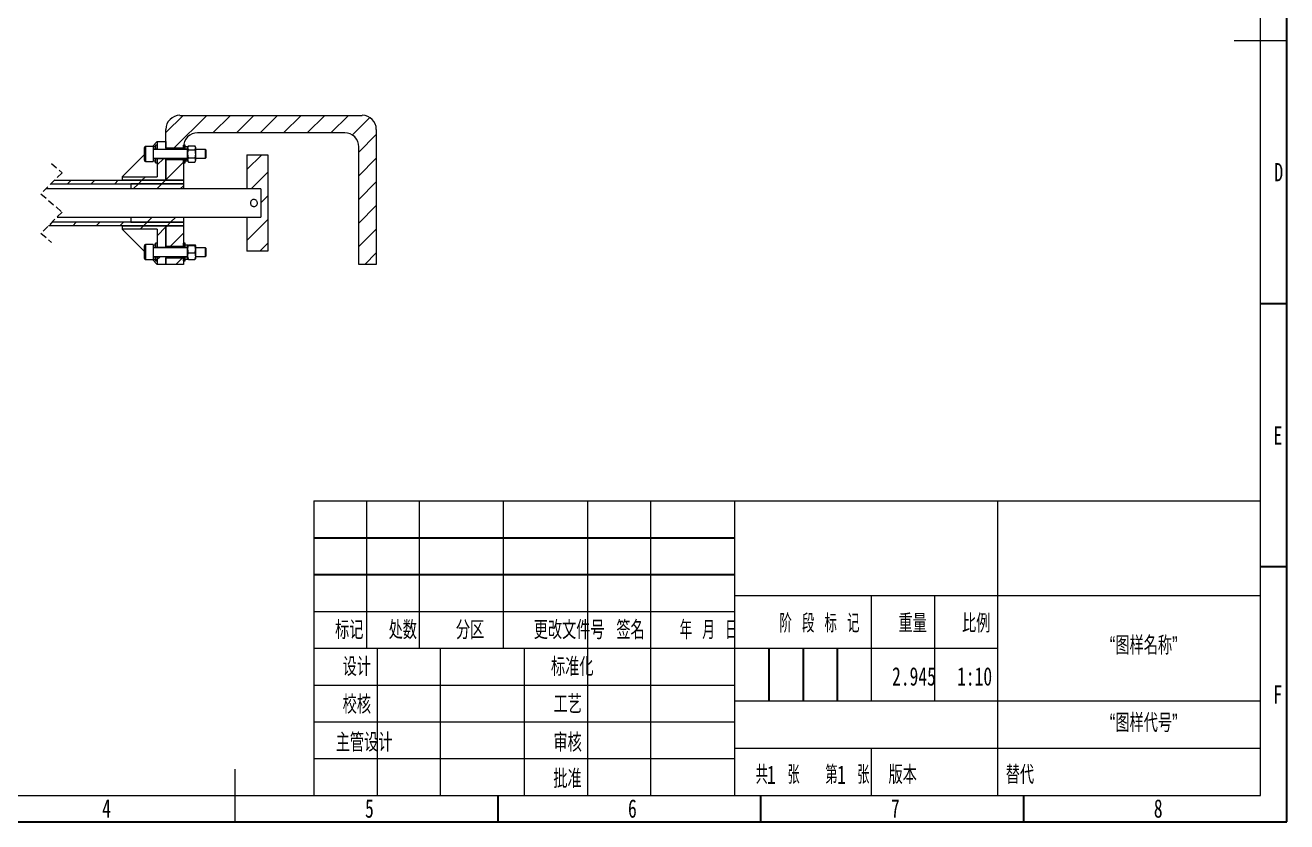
# Paper-space layout '装配图' of a CAD drawing. Header units: millimetres. Extents: x 0 to 420, y 0 to 297.
# Drawn here: x 180.1 to 420, y 0 to 151.5 of the extents above; entities that cross this region are included whole.
import ezdxf

# ---------------------------------------------------------------- set-up
doc = ezdxf.new("R2010")
doc.units = ezdxf.units.MM
doc.linetypes.add('HIDDEN', pattern=[1.905, 1.27, -0.635])
for name, color, linetype in [('10', 7, 'Continuous'), ('5', 7, 'Continuous'), ('9', 7, 'Continuous'), ('SLD-0', 7, 'Continuous')]:
    doc.layers.add(name, color=color, linetype=linetype)
doc.styles.add('SLDTEXTSTYLE0', font='TXT', dxfattribs={"width": 0.7, "bigfont": 'bigfont'})
doc.styles.add('SLDTEXTSTYLE1', font='TXT', dxfattribs={"width": 0.62, "bigfont": 'bigfont'})
doc.styles.add('SLDTEXTSTYLE2', font='TXT', dxfattribs={"width": 0.614286, "bigfont": 'bigfont'})
doc.styles.add('SLDTEXTSTYLE3', font='TXT', dxfattribs={"width": 0.6, "bigfont": 'bigfont'})
doc.styles.add('SLDTEXTSTYLE4', font='TXT', dxfattribs={"width": 0.7})

# ---------------------------------------------------------------- blocks, each defined once
blk = doc.blocks.new('SW_HATCH_2')
at = {"color": 0, "linetype": 'Continuous', "lineweight": 0}
for p, q in [((-17.84, 22.57), (-14.58, 25.83)), ((-16.34, 19.58), (-10.09, 25.83)), ((-8.93, 22.5), (-5.6, 25.83)), ((-4.44, 22.5), (-1.11, 25.83)), ((0.05, 22.5), (3.38, 25.83)), ((4.54, 22.5), (7.87, 25.83)), ((9.03, 22.5), (12.36, 25.83)), ((13.52, 22.5), (16.85, 25.83)), ((17.59, 22.08), (20.93, 25.42)), ((-136.92, 20.51), (-134.93, 22.5)), ((-132.44, 20.5), (-130.44, 22.5)), ((-127.95, 20.5), (-125.95, 22.5)), ((-123.46, 20.5), (-121.46, 22.5)), ((-118.97, 20.5), (-116.97, 22.5)), ((-114.48, 20.5), (-112.48, 22.5)), ((-109.99, 20.5), (-107.99, 22.5)), ((-105.5, 20.5), (-103.5, 22.5)), ((-101.01, 20.5), (-99.01, 22.5)), ((-96.52, 20.5), (-94.52, 22.5)), ((-92.03, 20.5), (-90.03, 22.5)), ((-87.54, 20.5), (-85.54, 22.5)), ((-83.05, 20.5), (-81.05, 22.5)), ((-78.56, 20.5), (-76.56, 22.5)), ((-74.07, 20.5), (-72.07, 22.5)), ((18.83, 18.83), (22.16, 22.16)), ((-70.48, 19.6), (-70.26, 19.82)), ((-70.26, 19.82), (-69.25, 20.83)), ((-70.26, 15.33), (-68.59, 17)), ((-68.59, 17), (-68.16, 17.43)), ((-19.51, 16.42), (-18.34, 17.58)), ((-17.84, 13.59), (-14.51, 16.93)), ((-14.51, 16.93), (-14.17, 17.26)), ((-14.17, 17.26), (-13.83, 17.6)), ((-2.45, 15.51), (0.37, 18.33)), ((18.83, 14.34), (22.16, 17.67)), ((-136.92, 16.02), (-136.78, 16.17)), ((-93.84, 14.21), (-93.04, 15.01)), ((-72.09, 13.5), (-70.26, 15.33)), ((-1.64, 11.83), (1.55, 15.02)), ((-136.62, 11.83), (-134.92, 13.53)), ((-72.26, 13.33), (-72.09, 13.5)), ((-69.27, 11.83), (-68.27, 12.83)), ((-68.27, 12.83), (-67.6, 13.5)), ((-67.6, 13.5), (-66.93, 14.17)), ((-64.78, 11.83), (-63.78, 12.83)), ((-63.78, 12.83), (-63.11, 13.5)), ((-63.11, 13.5), (-62.44, 14.17)), ((-59.29, 12.83), (-58.62, 13.5)), ((-54.8, 12.83), (-54.13, 13.5)), ((-50.31, 12.83), (-49.64, 13.5)), ((-36.56, 12.83), (-35.89, 13.5)), ((-32.07, 12.83), (-31.4, 13.5)), ((-27.58, 12.83), (-26.91, 13.5)), ((-24.09, 11.83), (-23.09, 12.83)), ((-23.09, 12.83), (-22.42, 13.5)), ((-22.42, 13.5), (-21.75, 14.17)), ((-19.6, 11.83), (-18.6, 12.83)), ((-18.6, 12.83), (-17.93, 13.5)), ((-17.93, 13.5), (-17.84, 13.59)), ((-15.11, 11.83), (-14.51, 12.44)), ((18.83, 9.85), (22.16, 13.18)), ((0.22, 9.2), (1.55, 10.53)), ((-114.35, 7.17), (-114.09, 7.42)), ((18.83, 5.36), (22.16, 8.69)), ((-122.67, 3.33), (-120.5, 5.5)), ((-115.09, 6.42), (-114.42, 7.09)), ((-114.86, 2.17), (-111.52, 5.5)), ((-111.51, 5.51), (-110.86, 6.16)), ((-72.26, 4.35), (-71.78, 4.83)), ((-71.78, 4.83), (-71.11, 5.5)), ((-71.11, 5.5), (-70.11, 6.5)), ((-67.95, 4.17), (-67.29, 4.83)), ((-67.29, 4.83), (-66.62, 5.5)), ((-66.62, 5.5), (-65.62, 6.5)), ((-63.46, 4.17), (-62.8, 4.83)), ((-62.8, 4.83), (-62.13, 5.5)), ((-62.13, 5.5), (-61.59, 6.04)), ((-58.31, 4.83), (-57.64, 5.5)), ((-53.82, 4.83), (-53.15, 5.5)), ((-40.07, 4.83), (-39.4, 5.5)), ((-35.58, 4.83), (-34.91, 5.5)), ((-31.09, 4.83), (-30.42, 5.5)), ((-26.6, 4.83), (-25.93, 5.5)), ((-22.77, 4.17), (-22.11, 4.83)), ((-22.11, 4.83), (-21.44, 5.5)), ((-21.44, 5.5), (-20.44, 6.5)), ((-17.84, 4.61), (-17.62, 4.83)), ((-17.62, 4.83), (-16.95, 5.5)), ((-16.95, 5.5), (-15.95, 6.5)), ((-2.45, 2.04), (1.55, 6.04)), ((-136.92, 2.55), (-134.92, 4.55)), ((-119.35, 2.17), (-119.09, 2.42)), ((-70.26, 1.86), (-68.59, 3.53)), ((-19.51, 2.95), (-17.84, 4.61)), ((-17.04, 0.92), (-14.51, 3.46)), ((18.83, 0.87), (22.16, 4.2)), ((-136.92, -1.94), (-134.92, 0.06)), ((-111.02, 1.51), (-110.85, 1.69)), ((-71.19, 0.93), (-70.26, 1.86)), ((0, 0), (1.55, 1.55)), ((-134.66, -4.17), (-132.66, -2.17)), ((-130.17, -4.17), (-128.17, -2.17)), ((-125.68, -4.17), (-123.68, -2.17)), ((-113.7, -1.17), (-113.26, -0.72)), ((-113.26, -0.72), (-113.03, -0.5)), ((-112.21, -4.17), (-110.21, -2.17)), ((-107.72, -4.17), (-105.72, -2.17)), ((-103.23, -4.17), (-101.23, -2.17)), ((-98.74, -4.17), (-96.74, -2.17)), ((-94.25, -4.17), (-92.25, -2.17)), ((-89.76, -4.17), (-87.76, -2.17)), ((-85.27, -4.17), (-83.27, -2.17)), ((-80.78, -4.17), (-78.78, -2.17)), ((-76.29, -4.17), (-74.29, -2.17)), ((-70.13, -2.5), (-68.9, -1.27)), ((-19.79, -1.83), (-19.51, -1.54)), ((-19.51, -1.54), (-19.04, -1.08)), ((-15.97, -2.5), (-14.72, -1.25)), ((19.95, -2.5), (22.16, -0.29)), ((-123.19, -6.17), (-121.26, -4.23)), ((-114.21, -6.17), (-112.21, -4.17)), ((-71.8, -4.17), (-70.26, -2.63)), ((-109.72, -6.17), (-109.59, -6.04)), ((-121.42, -8.89), (-121.03, -8.5)), ((-114.05, -10.5), (-113.42, -9.87))]:
    blk.add_line(p, q, dxfattribs=at)

psp = doc.layouts.new('装配图')

# ---------------------------------------------------------------- linework, layer by layer
at = {"color": 7, "linetype": 'Continuous', "lineweight": 15}
for p, q in [((209.51, 134.33), (244.18, 134.33)), ((206.85, 128.08), (206.85, 131.67)), ((240.85, 131), (212.85, 131)), ((246.85, 131.67), (246.85, 106)), ((202.75, 125.79), (202.75, 128.21)), ((204.41, 128.42), (202.96, 128.42)), ((205.18, 129.33), (204.26, 128.42)), ((204.41, 128.42), (204.41, 125.58)), ((204.85, 128.33), (204.41, 128.33)), ((204.85, 127.9), (204.41, 127.9)), ((210.95, 127.83), (204.41, 127.83)), ((205.18, 128.67), (204.85, 128.67)), ((204.85, 127.88), (204.85, 128.67)), ((204.85, 127.9), (204.85, 128.33)), ((205.18, 127.88), (204.85, 127.88)), ((204.85, 127.83), (204.85, 127.88)), ((205.18, 129.33), (206.85, 129.33)), ((205.18, 129.33), (205.18, 127.92)), ((205.18, 127.88), (205.18, 128.67)), ((205.18, 127.92), (206.85, 127.92)), ((205.18, 127.83), (205.18, 127.88)), ((206.85, 129.33), (206.85, 127.92)), ((210.18, 128.08), (206.85, 128.08)), ((206.85, 127.92), (206.85, 127.83)), ((210.51, 128.67), (210.18, 128.67)), ((210.18, 127.88), (210.18, 128.67)), ((210.18, 128.33), (210.18, 128.08)), ((210.51, 127.88), (210.18, 127.88)), ((210.18, 127.83), (210.18, 127.88)), ((210.51, 127.88), (210.51, 128.67)), ((210.51, 127.9), (210.51, 128.33)), ((210.95, 128.33), (210.51, 128.33)), ((210.95, 127.9), (210.51, 127.9)), ((210.51, 127.83), (210.51, 127.88)), ((211.14, 128.54), (210.95, 128.21)), ((210.95, 128.21), (210.95, 128.33)), ((210.95, 125.79), (210.95, 128.21)), ((211.14, 128.54), (212.32, 128.54)), ((211.14, 127.77), (212.32, 127.77)), ((212.51, 128.21), (212.32, 128.54)), ((212.51, 125.79), (212.51, 128.21)), ((214.35, 127.83), (212.51, 127.83)), ((214.41, 127.77), (214.35, 127.83)), ((214.35, 126.17), (214.35, 127.83)), ((214.41, 127.77), (214.41, 126.23)), ((243.51, 106), (243.51, 128.33)), ((202.75, 126.9), (198.51, 122.67)), ((202.96, 125.58), (204.41, 125.58)), ((204.41, 126.17), (210.95, 126.17)), ((204.41, 126.1), (204.85, 126.1)), ((204.41, 125.67), (204.85, 125.67)), ((204.85, 126.12), (204.85, 126.17)), ((204.85, 126.12), (205.18, 126.12)), ((204.85, 125.33), (204.85, 126.12)), ((204.85, 125.67), (204.85, 126.1)), ((204.85, 125.33), (205.18, 125.33)), ((205.18, 126.12), (205.18, 126.17)), ((205.18, 125.33), (205.18, 126.12)), ((206.85, 126.08), (205.18, 126.08)), ((205.18, 126.08), (205.18, 122.67)), ((206.85, 126.17), (206.85, 126.08)), ((206.85, 126.08), (206.85, 122)), ((206.85, 125.92), (210.18, 125.92)), ((206.85, 122), (206.85, 125.92)), ((210.18, 126.12), (210.18, 126.17)), ((210.18, 126.12), (210.51, 126.12)), ((210.18, 125.33), (210.18, 126.12)), ((210.18, 125.92), (210.18, 122)), ((210.18, 125.33), (210.51, 125.33)), ((210.51, 126.12), (210.51, 126.17)), ((210.51, 125.33), (210.51, 126.12)), ((210.51, 126.1), (210.95, 126.1)), ((210.51, 125.67), (210.51, 126.1)), ((210.51, 125.67), (210.95, 125.67)), ((210.95, 125.79), (211.14, 125.46)), ((210.95, 125.67), (210.95, 125.79)), ((211.14, 126.23), (212.32, 126.23)), ((211.14, 125.46), (212.32, 125.46)), ((212.32, 125.46), (212.51, 125.79)), ((212.51, 126.17), (214.35, 126.17)), ((214.35, 126.17), (214.41, 126.23)), ((222.23, 126.83), (222.23, 120.33)), ((222.23, 126.83), (226.23, 126.83)), ((226.23, 126.83), (226.23, 108.5)), ((198.51, 122.67), (198.51, 122)), ((198.51, 122.67), (205.18, 122.67)), ((224.9, 120.33), (184, 120.33)), ((185, 121.33), (210.18, 121.33)), ((185.66, 122), (210.18, 122)), ((206.85, 122), (198.51, 122)), ((210.18, 121.33), (200.18, 121.33)), ((200.18, 121.33), (200.18, 120.33)), ((210.18, 120.33), (200.18, 120.33)), ((210.18, 122), (206.85, 122)), ((210.18, 122), (210.18, 121.33)), ((210.18, 121.33), (210.18, 120.33)), ((224.9, 120.33), (222.23, 120.33)), ((224.9, 120.33), (224.9, 115)), ((210.18, 113.33), (184.5, 113.33)), ((210.18, 114), (185.17, 114)), ((186.17, 115), (224.9, 115)), ((198.51, 113.33), (206.85, 113.33)), ((198.51, 113.33), (198.51, 112.67)), ((200.18, 115), (210.18, 115)), ((200.18, 115), (200.18, 114)), ((200.18, 114), (210.18, 114)), ((206.85, 113.33), (206.85, 109.25)), ((206.85, 113.33), (210.18, 113.33)), ((206.85, 109.42), (206.85, 113.33)), ((210.18, 115), (210.18, 114)), ((210.18, 114), (210.18, 113.33)), ((210.18, 113.33), (210.18, 109.42)), ((222.23, 115), (222.23, 108.5)), ((222.23, 115), (224.9, 115)), ((205.18, 112.67), (198.51, 112.67)), ((198.51, 112.67), (202.75, 108.43)), ((205.18, 112.67), (205.18, 109.25)), ((202.75, 107.12), (202.75, 109.54)), ((204.41, 109.75), (202.96, 109.75)), ((204.41, 109.75), (204.41, 106.92)), ((204.85, 109.67), (204.41, 109.67)), ((204.85, 109.23), (204.41, 109.23)), ((210.95, 109.17), (204.41, 109.17)), ((204.85, 109.22), (204.85, 110)), ((205.18, 110), (204.85, 110)), ((204.85, 109.23), (204.85, 109.67)), ((205.18, 109.22), (204.85, 109.22)), ((204.85, 109.17), (204.85, 109.22)), ((205.18, 109.22), (205.18, 110)), ((205.18, 109.25), (206.85, 109.25)), ((205.18, 109.17), (205.18, 109.22)), ((210.18, 109.42), (206.85, 109.42)), ((206.85, 109.25), (206.85, 109.17)), ((210.51, 110), (210.18, 110)), ((210.18, 109.22), (210.18, 110)), ((210.51, 109.22), (210.18, 109.22)), ((210.18, 109.17), (210.18, 109.22)), ((210.51, 109.22), (210.51, 110)), ((210.51, 109.23), (210.51, 109.67)), ((210.95, 109.67), (210.51, 109.67)), ((210.95, 109.23), (210.51, 109.23)), ((210.51, 109.17), (210.51, 109.22)), ((211.02, 109.67), (210.95, 109.54)), ((210.95, 109.54), (210.95, 109.67)), ((210.95, 107.12), (210.95, 109.54)), ((211.14, 109.73), (212.32, 109.73)), ((211.14, 109.59), (212.32, 109.59)), ((211.14, 108.2), (212.32, 108.2)), ((212.51, 109.54), (212.43, 109.68)), ((212.51, 107.12), (212.51, 109.54)), ((214.35, 109.17), (212.51, 109.17)), ((214.41, 109.1), (214.35, 109.17)), ((214.35, 107.5), (214.35, 109.17)), ((214.41, 109.1), (214.41, 107.57)), ((226.23, 108.5), (222.23, 108.5)), ((202.96, 106.92), (204.41, 106.92)), ((204.26, 106.92), (205.18, 106)), ((204.41, 107.5), (210.95, 107.5)), ((204.41, 107.43), (204.85, 107.43)), ((204.41, 107), (204.85, 107)), ((204.85, 107.45), (204.85, 107.5)), ((204.85, 107.45), (205.18, 107.45)), ((204.85, 106.67), (204.85, 107.45)), ((204.85, 107), (204.85, 107.43)), ((204.85, 106.67), (205.18, 106.67)), ((205.18, 107.45), (205.18, 107.5)), ((205.18, 106.67), (205.18, 107.45)), ((206.85, 107.42), (205.18, 107.42)), ((205.18, 107.42), (205.18, 106)), ((206.85, 106), (205.18, 106)), ((206.85, 107.5), (206.85, 107.42)), ((206.85, 107.42), (206.85, 106)), ((206.85, 107.25), (210.18, 107.25)), ((206.85, 106), (206.85, 107.25)), ((210.18, 106), (206.85, 106)), ((210.18, 107.45), (210.18, 107.5)), ((210.18, 107.45), (210.51, 107.45)), ((210.18, 106.67), (210.18, 107.45)), ((210.18, 107.25), (210.18, 106)), ((210.18, 106.67), (210.51, 106.67)), ((210.51, 107.45), (210.51, 107.5)), ((210.51, 106.67), (210.51, 107.45)), ((210.51, 107.43), (210.95, 107.43)), ((210.51, 107), (210.51, 107.43)), ((210.51, 107), (210.95, 107)), ((210.95, 107.12), (211.02, 106.99)), ((210.95, 107), (210.95, 107.12)), ((211.03, 106.99), (211.14, 106.94)), ((211.14, 106.94), (212.32, 106.94)), ((212.32, 106.94), (212.42, 106.99)), ((212.43, 106.99), (212.51, 107.12)), ((212.51, 107.5), (214.35, 107.5)), ((214.35, 107.5), (214.41, 107.57)), ((246.85, 106), (243.51, 106))]:
    psp.add_line(p, q, dxfattribs=at)
at = {"color": 8, "linetype": 'Continuous', "lineweight": 15}
for p, q in [((202.96, 128.42), (202.96, 125.58)), ((202.96, 109.75), (202.96, 106.92))]:
    psp.add_line(p, q, dxfattribs=at)
at = {"color": 7, "linetype": 'HIDDEN', "lineweight": 0}
for p, q in [((185.08, 125.17), (187.08, 123.42)), ((187.08, 123.42), (183.08, 119.42)), ((183.08, 119.42), (187.08, 115.91)), ((187.08, 115.91), (183.08, 111.91)), ((183.08, 111.91), (185.08, 110.16))]:
    psp.add_line(p, q, dxfattribs=at)
at = {"color": 7, "linetype": 'Continuous', "lineweight": 15}
for centre, radius, start, end in [((209.51, 131.67), 2.67, 89.9995, 180.0004), ((244.18, 131.67), 2.67, 0.0004, 89.9997), ((212.85, 128.33), 2.67, 89.9996, 180.0003), ((240.85, 128.33), 2.67, 0.0004, 89.9997), ((202.96, 128.21), 0.208, 89.9966, 180.0021), ((202.96, 125.79), 0.208, 179.9979, 270.0034), ((202.96, 109.54), 0.208, 89.9966, 180.0021), ((202.96, 107.12), 0.208, 179.9979, 270.0034)]:
    psp.add_arc(centre, radius, start, end, dxfattribs=at)
for points, knots in [([(211.14, 126.23), (211.12, 126.3), (211.03, 126.62), (210.99, 127.15), (211.09, 127.59), (211.14, 127.77)], [0, 0, 0, 0, 0.134092, 0.637869, 1, 1, 1, 1]), ([(211.14, 127.77), (211.08, 127.91), (210.96, 128.17), (211.08, 128.42), (211.14, 128.54)], [0, 0, 0, 0, 0.532448, 1, 1, 1, 1]), ([(212.32, 128.54), (212.38, 128.4), (212.5, 128.14), (212.38, 127.89), (212.32, 127.77)], [0, 0, 0, 0, 0.532448, 1, 1, 1, 1]), ([(212.32, 127.77), (212.37, 127.59), (212.47, 127.15), (212.43, 126.62), (212.34, 126.3), (212.32, 126.23)], [0, 0, 0, 0, 0.362131, 0.865908, 1, 1, 1, 1]), ([(211.14, 125.46), (211.08, 125.6), (210.96, 125.86), (211.08, 126.11), (211.14, 126.23)], [0, 0, 0, 0, 0.5324477, 1, 1, 1, 1]), ([(212.32, 126.23), (212.38, 126.09), (212.5, 125.83), (212.38, 125.58), (212.32, 125.46)], [0, 0, 0, 0, 0.532448, 1, 1, 1, 1]), ([(223.75, 117.03), (223.69, 117.01), (223.56, 116.99), (223.35, 117.02), (223.15, 117.13), (223, 117.3), (222.91, 117.51), (222.89, 117.73), (222.95, 117.95), (223.08, 118.13), (223.26, 118.27), (223.47, 118.34), (223.7, 118.33), (223.91, 118.25), (224.08, 118.11), (224.2, 117.92), (224.25, 117.69), (224.22, 117.47), (224.12, 117.27), (223.96, 117.11), (223.82, 117.05), (223.75, 117.03)], [0, 0, 0, 0, 0.044205, 0.096902, 0.149313, 0.20265, 0.256916, 0.310281, 0.362378, 0.41471, 0.468426, 0.522634, 0.575541, 0.627418, 0.680111, 0.734189, 0.788117, 0.84063, 0.892647, 0.945764, 1, 1, 1, 1]), ([(211.14, 109.59), (211.06, 109.62), (210.98, 109.65), (211.03, 109.67), (211.03, 109.67)], [0, 0, 0, 0, 0.924852, 1, 1, 1, 1]), ([(211.14, 106.94), (211.12, 106.99), (211.03, 107.25), (210.99, 107.69), (211.09, 108.05), (211.14, 108.2)], [0, 0, 0, 0, 0.13532, 0.636748, 1, 1, 1, 1]), ([(211.14, 108.2), (211.08, 108.45), (210.96, 108.92), (211.08, 109.38), (211.14, 109.59)], [0, 0, 0, 0, 0.534534, 1, 1, 1, 1]), ([(212.42, 109.67), (212.43, 109.67), (212.48, 109.64), (212.39, 109.61), (212.32, 109.59)], [0, 0, 0, 0, 0.174646, 1, 1, 1, 1]), ([(212.32, 109.59), (212.38, 109.35), (212.5, 108.88), (212.38, 108.42), (212.32, 108.2)], [0, 0, 0, 0, 0.534534, 1, 1, 1, 1]), ([(212.32, 108.2), (212.37, 108.05), (212.47, 107.69), (212.43, 107.25), (212.34, 106.99), (212.32, 106.94)], [0, 0, 0, 0, 0.363252, 0.86468, 1, 1, 1, 1])]:
    psp.add_open_spline(points, degree=3, knots=knots, dxfattribs=at)
at = {"layer": '10', "color": 7, "lineweight": 15}
for p, q in [((245, 61), (245, 33)), ((255, 61), (255, 33)), ((271, 61), (271, 33)), ((287, 61), (287, 5)), ((299, 61), (299, 5)), ((315, 61), (315, 5)), ((365, 61), (365, 33)), ((315, 43), (415, 43)), ((340.99, 43), (340.99, 23)), ((353, 43), (353, 23)), ((235, 40), (315, 40)), ((235, 33), (365, 33)), ((247, 33), (247, 5)), ((259, 33), (259, 5)), ((275, 33), (275, 5)), ((365, 33), (365, 5)), ((235, 26), (315, 26)), ((315, 23), (415, 23)), ((235, 19), (315, 19)), ((235, 12), (315, 12)), ((315, 14), (415, 14))]:
    psp.add_line(p, q, dxfattribs=at)
at = {"layer": '10', "color": 7}
for p, q in [((235, 54), (315, 54)), ((235, 47), (315, 47))]:
    psp.add_line(p, q, dxfattribs=at)
at = {"layer": '5', "color": 7, "lineweight": 15}
for p, q in [((415, 5), (415, 292)), ((235, 61), (415, 61)), ((235, 61), (235, 5)), ((0, 5), (415, 5))]:
    psp.add_line(p, q, dxfattribs=at)
at = {"layer": '5', "lineweight": 15}
for p, q in [((420, 148.5), (410, 148.5)), ((220, 0), (220, 10))]:
    psp.add_line(p, q, dxfattribs=at)
at = {"layer": '5'}
for p, q in [((420, 98.5), (415, 98.5)), ((420, 48.5), (415, 48.5)), ((270, 0), (270, 5)), ((320, 0), (320, 5)), ((370, 0), (370, 5))]:
    psp.add_line(p, q, dxfattribs=at)
at = {"layer": '9', "color": 7}
for p, q in [((420, 148.5), (420, 297)), ((420, 0), (420, 148.5)), ((0, 0), (420, 0))]:
    psp.add_line(p, q, dxfattribs=at)
at = {"layer": 'SLD-0'}
for p, q in [((321.5, 33), (321.5, 23)), ((328, 33), (328, 23)), ((334.5, 33), (334.5, 23))]:
    psp.add_line(p, q, dxfattribs=at)
at = {"layer": 'SLD-0', "lineweight": 15}
psp.add_line((340.99, 14), (340.99, 5), dxfattribs=at)

# ---------------------------------------------------------------- block references
at = {"color": 7, "linetype": 'Continuous', "lineweight": 0}
psp.add_blockref('SW_HATCH_2', (224.69, 108.5), dxfattribs=at)

# ---------------------------------------------------------------- texts
at = {"layer": '10', "char_height": 3.5}
for s, insert, attachment_point, style in [('D', (418.48, 125.28), 2, 'SLDTEXTSTYLE4'), ('E', (418.32, 75.2), 2, 'SLDTEXTSTYLE4'), ('“图样名称”', (392.8, 35.29), 2, 'SLDTEXTSTYLE0'), ('2.945', (349.1, 29.4), 2, 'SLDTEXTSTYLE4'), ('1:10', (360.63, 29.4), 2, 'SLDTEXTSTYLE4'), ('F', (418.28, 25.95), 2, 'SLDTEXTSTYLE4'), ('“图样代号”', (392.8, 20.55), 2, 'SLDTEXTSTYLE0'), ('1', (321.14, 10.7), 1, 'SLDTEXTSTYLE4'), ('1', (334.48, 10.7), 1, 'SLDTEXTSTYLE4'), ('4', (195.54, 4.28), 2, 'SLDTEXTSTYLE4'), ('5', (245.54, 4.28), 2, 'SLDTEXTSTYLE4'), ('6', (295.55, 4.28), 2, 'SLDTEXTSTYLE4'), ('7', (345.55, 4.28), 2, 'SLDTEXTSTYLE4'), ('8', (395.55, 4.28), 2, 'SLDTEXTSTYLE4')]:
    psp.add_mtext(s, dxfattribs=dict(at, insert=insert, attachment_point=attachment_point, style=style))
at = {"layer": '10', "color": 7, "char_height": 3.5, "attachment_point": 2}
for s, insert, style in [('标记', (241.71, 38.22), 'SLDTEXTSTYLE0'), ('处数', (251.89, 38.22), 'SLDTEXTSTYLE0'), ('分区', (264.68, 38.22), 'SLDTEXTSTYLE0'), ('更改文件号', (283.53, 38.22), 'SLDTEXTSTYLE0'), ('签名', (295.19, 38.22), 'SLDTEXTSTYLE0'), ('年 月 日', (310.04, 38.22), 'SLDTEXTSTYLE1'), ('阶 段 标 记', (331.13, 39.49), 'SLDTEXTSTYLE2'), ('重量', (348.85, 39.49), 'SLDTEXTSTYLE0'), ('比例', (360.94, 39.49), 'SLDTEXTSTYLE0'), ('设计', (243.15, 31.23), 'SLDTEXTSTYLE0'), ('标准化', (284.12, 31.23), 'SLDTEXTSTYLE0'), ('校核', (243.15, 24.06), 'SLDTEXTSTYLE0'), ('工艺', (283.24, 24.1), 'SLDTEXTSTYLE0'), ('主管设计', (244.53, 16.83), 'SLDTEXTSTYLE0'), ('审核', (283.23, 16.83), 'SLDTEXTSTYLE0'), ('批准', (283.22, 9.94), 'SLDTEXTSTYLE0'), ('共  张', (323.18, 10.7), 'SLDTEXTSTYLE3'), ('第  张', (336.44, 10.7), 'SLDTEXTSTYLE3'), ('版本', (346.96, 10.7), 'SLDTEXTSTYLE0')]:
    psp.add_mtext(s, dxfattribs=dict(at, insert=insert, style=style))
at = {"layer": 'SLD-0', "insert": (366.56, 10.7), "char_height": 3.5, "attachment_point": 1, "style": 'SLDTEXTSTYLE0'}
psp.add_mtext('替代', dxfattribs=at)

doc.saveas('drawing.dxf')
